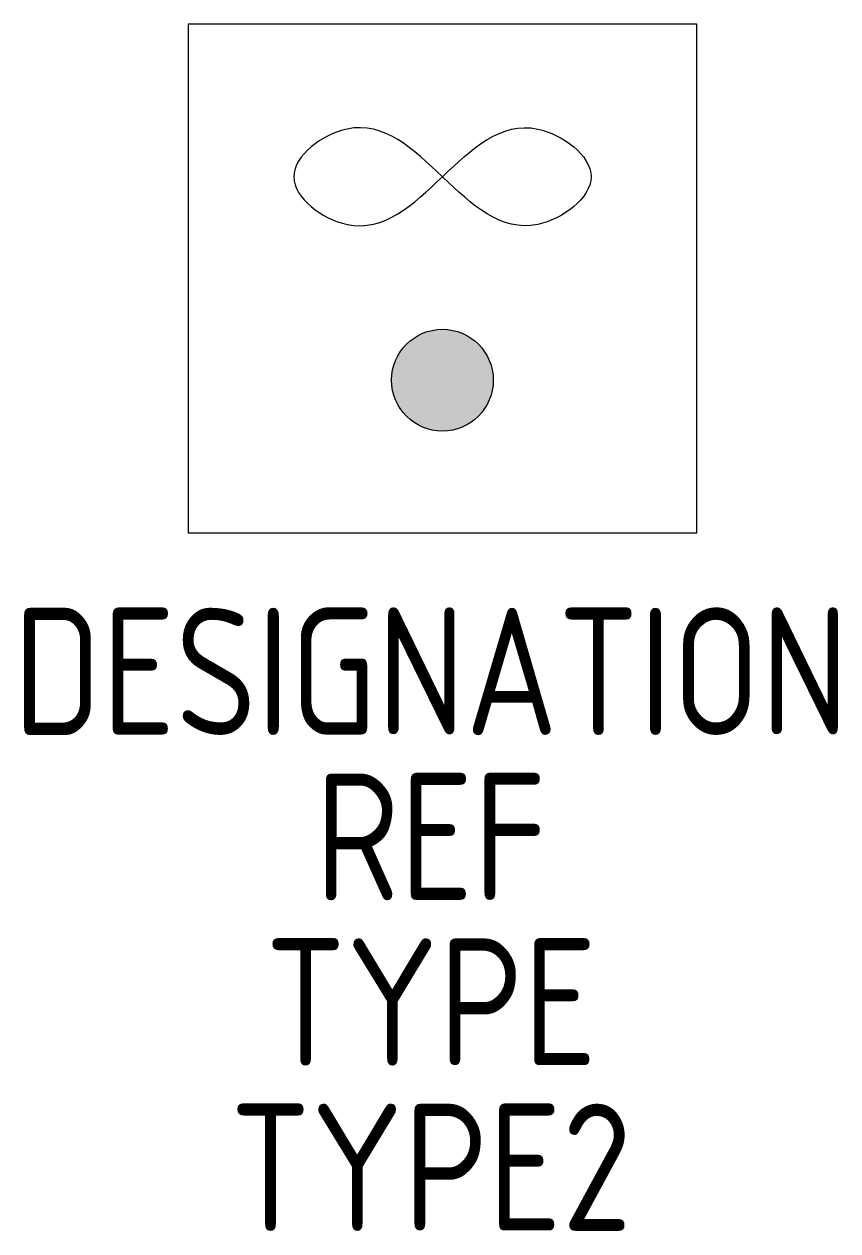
# Model space of a CAD drawing. Header units: millimetres. Extents: x -3.2 to 12.8, y -23.7 to 0.
import ezdxf
from ezdxf.enums import TextEntityAlignment as Align

# ---------------------------------------------------------------- set-up
doc = ezdxf.new("R2010")
doc.units = ezdxf.units.MM
for name, color, linetype in [('SYMB_FIL_FIN', 1, 'Continuous'), ('SYMB_TXT_NOM', 3, 'Continuous'), ('SYMBOLE', 3, 'Continuous')]:
    doc.layers.add(name, color=color, linetype=linetype)
doc.styles.add('NET2_5', font='isocp.shx', dxfattribs={"width": 0.9, "height": 2.5})

msp = doc.modelspace()

# ---------------------------------------------------------------- hatches: boundary and pattern name
at = {"layer": 'SYMB_FIL_FIN'}
h = msp.add_hatch(color=256, dxfattribs=at)
edge = h.paths.add_edge_path()
edge.add_arc((5, -7), 1, 0, 360)

# ---------------------------------------------------------------- linework, layer by layer
msp.add_circle((5, -7), 1, dxfattribs=at)
for points in [[(5, -3), (3.125, -3.938), (2.077, -3), (3.125, -2.062), (5, -3)], [(5, -3), (6.875, -3.938), (7.923, -3), (6.875, -2.062), (5, -3)]]:
    msp.add_spline(points, degree=3, dxfattribs=at)
at = {"layer": 'SYMBOLE'}
msp.add_lwpolyline([(0, -10), (10, -10), (10, 0), (0, 0)], close=True, dxfattribs=at)

# ---------------------------------------------------------------- texts
at = {"layer": 'SYMB_TXT_NOM', "style": 'NET2_5', "width": 0.9, "flags": 8}
for tag, text, p in [('DESIGNATION', 'A?', (4.775, -13.974)), ('REF', '', (4.775, -17.224)), ('TYPE', '', (4.775, -20.474)), ('TYPE2', '', (4.775, -23.724))]:
    msp.add_attdef(tag, text=text, height=2.5, dxfattribs=at).set_placement(p, align=Align.CENTER)

doc.saveas('drawing.dxf')
